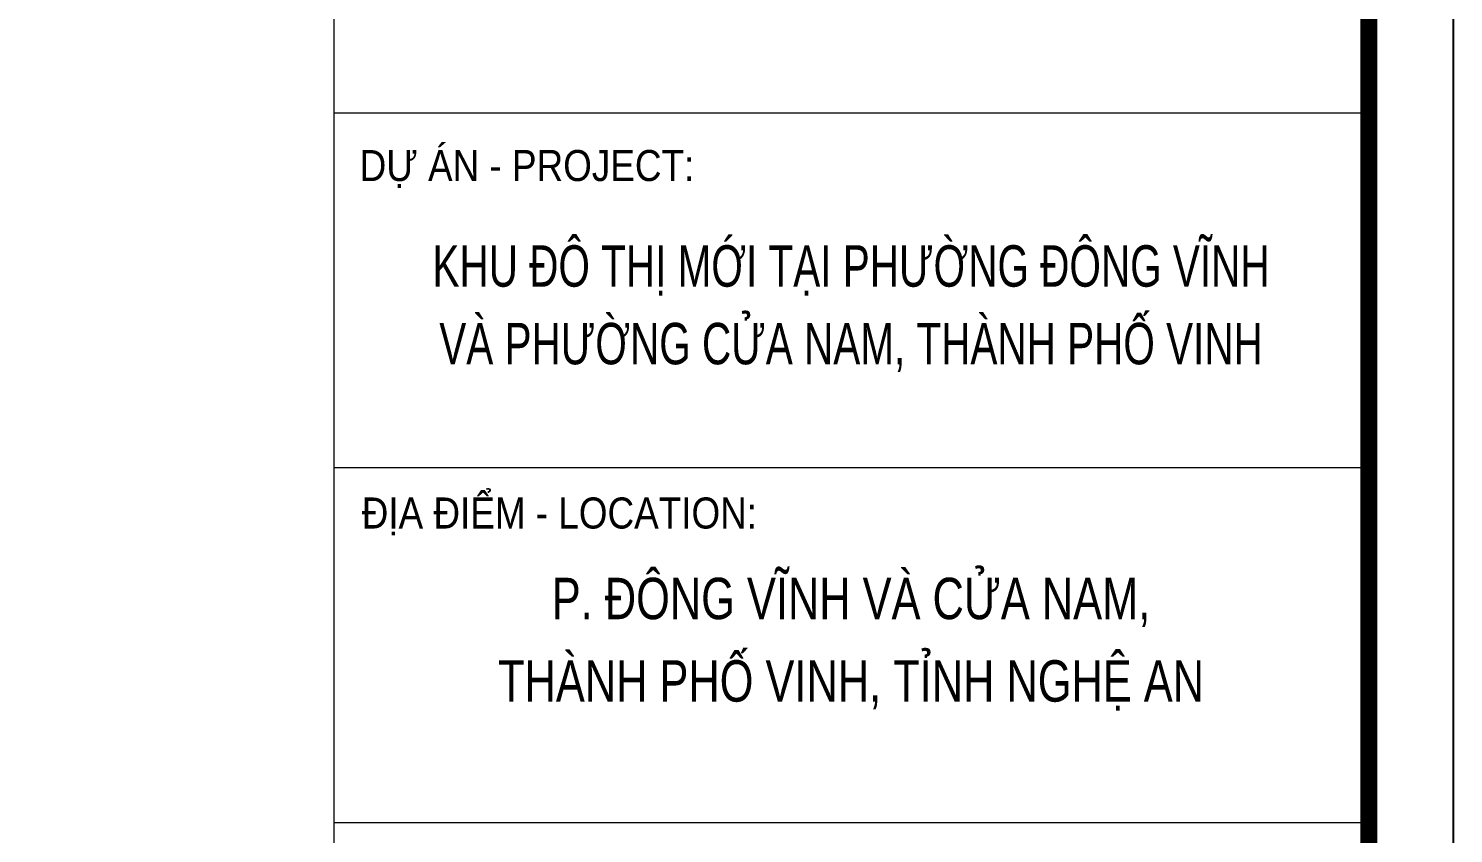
# Model space of a CAD drawing. Header units: millimetres. Extents: x -121190 to 167528, y -50070 to 22631.
# Drawn here: x 99090 to 107534, y 4317 to 9086 of the extents above; entities that cross this region are included whole.
import ezdxf
from ezdxf.enums import TextEntityAlignment as Align

# ---------------------------------------------------------------- set-up
doc = ezdxf.new("R2010")
doc.units = ezdxf.units.MM
doc.header["$MEASUREMENT"] = 0
doc.layers.get('DEFPOINTS').update_dxf_attribs({"color": 87})
for name, color, linetype, lineweight in [('KHUNGTEN', 7, 'Continuous', 20), ('Xref khung ten  A3 TKCS$0$A-KY HIEU', 34, 'Continuous', 20), ('Xref khung ten  A3 TKCS$0$A-TEXT', 9, 'Continuous', 18)]:
    doc.layers.add(name, color=color, linetype=linetype, lineweight=lineweight)
doc.styles.add('Xref khung ten  A3 TKCS$0$ARIAL', font='arial.ttf')

# ---------------------------------------------------------------- blocks, each defined once
blk = doc.blocks.new('Xref khung ten  A3 TKCS')
at = {"layer": 'DEFPOINTS', "color": 125}
blk.add_lwpolyline([(-57730.367, -13938.757), (-57310.367, -13938.757), (-57310.367, -13641.757), (-57730.367, -13641.757)], close=True, dxfattribs=at)
at = {"layer": 'Xref khung ten  A3 TKCS$0$A-KY HIEU', "color": 0}
for p, q in [((-57376.705, -13646.66), (-57376.705, -13933.853)), ((-57376.705, -13745.798), (-57315.382, -13745.798)), ((-57376.705, -13766.823), (-57315.382, -13766.823)), ((-57376.705, -13766.823), (-57315.382, -13766.823)), ((-57376.705, -13787.847), (-57315.382, -13787.847))]:
    blk.add_line(p, q, dxfattribs=at)
at = {"layer": 'Xref khung ten  A3 TKCS$0$A-KY HIEU', "color": 0, "const_width": 1.022}
blk.add_lwpolyline([(-57716.022, -13933.853), (-57716.022, -13646.66), (-57315.382, -13646.66), (-57315.382, -13933.853)], close=True, dxfattribs=at)
at = {"layer": 'Xref khung ten  A3 TKCS$0$A-TEXT', "style": 'Xref khung ten  A3 TKCS$0$ARIAL', "width": 0.85}
for s, p in [('DỰ ÁN - PROJECT:', (-57375.18, -13748.929)), ('ĐỊA ĐIỂM - LOCATION:', (-57375.058, -13769.514))]:
    blk.add_text(s, height=1.83967, dxfattribs=at).set_placement(p, align=Align.MIDDLE_LEFT)
at = {"layer": 'Xref khung ten  A3 TKCS$0$A-TEXT', "style": 'Xref khung ten  A3 TKCS$0$ARIAL'}
for s, width, p in [('KHU ĐÔ THỊ MỚI TẠI PHƯỜNG ĐÔNG VĨNH', 0.7, (-57346.065, -13756.106)), ('VÀ PHƯỜNG CỬA NAM, THÀNH PHỐ VINH', 0.7, (-57346.065, -13760.705)), ('P. ĐÔNG VĨNH VÀ CỬA NAM,', 0.75, (-57346.065, -13775.805)), ('THÀNH PHỐ VINH, TỈNH NGHỆ AN', 0.75, (-57346.065, -13780.69))]:
    blk.add_text(s, height=2.4529, dxfattribs=dict(at, width=width)).set_placement(p, align=Align.CENTER)

msp = doc.modelspace()

# ---------------------------------------------------------------- block references
at = {"layer": 'KHUNGTEN', "xscale": 100, "yscale": 100, "zscale": 100}
msp.add_blockref('Xref khung ten  A3 TKCS', (5838570.8, 1383167.5), dxfattribs=at)

doc.saveas('drawing.dxf')
